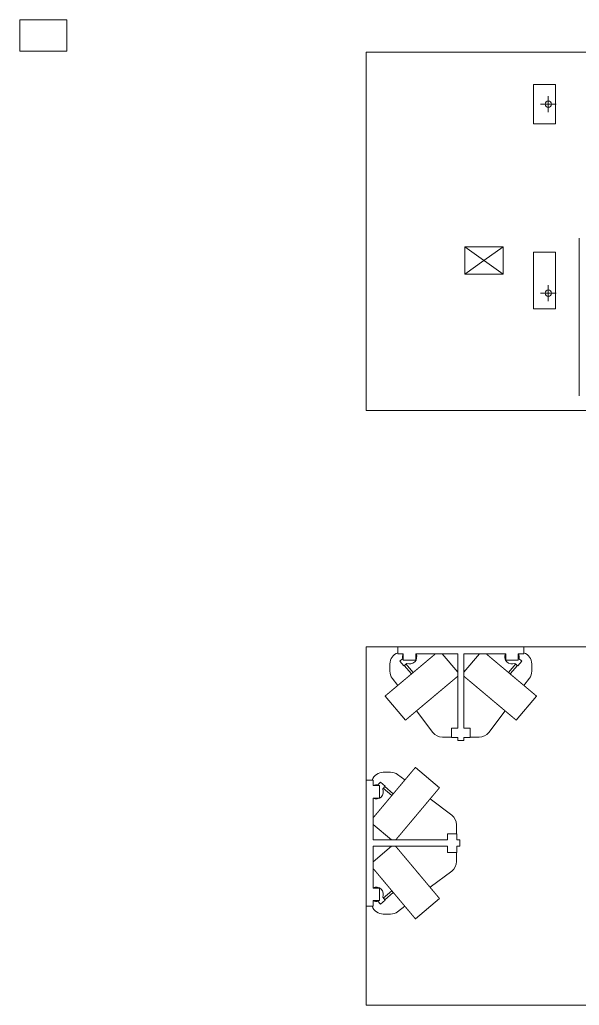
# Model space of a CAD drawing. Header units: millimetres. Extents: x 3056 to 110866, y 16649 to 58349.
# Drawn here: x 74756 to 78308, y 31395 to 37649 of the extents above; entities that cross this region are included whole.
import ezdxf

# ---------------------------------------------------------------- set-up
doc = ezdxf.new("R2010")
doc.units = ezdxf.units.MM
doc.layers.add('1', color=7, linetype='Continuous', true_color=0xffffff)

msp = doc.modelspace()

# ---------------------------------------------------------------- linework, layer by layer
at = {"layer": '1', "color": 9, "linetype": 'Continuous', "lineweight": 13}
for p, q in [((74756.5, 37649.3), (74756.5, 37449.3)), ((75056.5, 37649.3), (74756.5, 37649.3)), ((75056.5, 37449.3), (75056.5, 37649.3)), ((74756.5, 37449.3), (75056.5, 37449.3))]:
    msp.add_line(p, q, dxfattribs=at)
at = {"layer": '1', "color": 80, "linetype": 'Continuous', "lineweight": 13}
for p, q in [((76956.5, 35169.3), (76956.5, 37443.3)), ((76956.5, 35169.3), (76956.5, 37443.3)), ((76956.5, 37443.3), (82583.5, 37443.3)), ((76956.5, 37443.3), (82583.5, 37443.3)), ((78157, 37238.3), (78017, 37238.3)), ((78017, 37238.3), (78017, 36988.3)), ((78157, 36988.3), (78157, 37238.3)), ((78111.5, 37063.3), (78111.5, 37163.3)), ((78161.5, 37113.3), (78061.5, 37113.3)), ((78017, 36988.3), (78157, 36988.3)), ((77581.5, 36208.3), (77825.5, 36034.3)), ((77581.5, 36208.3), (77825.5, 36208.3)), ((77581.5, 36034.3), (77581.5, 36208.3)), ((77825.5, 36208.3), (77703.5, 36121.3)), ((77825.5, 36208.3), (77825.5, 36034.3)), ((78017, 36174.3), (78017, 35814.3)), ((78157, 36174.3), (78017, 36174.3)), ((78157, 35814.3), (78157, 36174.3)), ((77581.5, 36034.3), (77703.5, 36121.3)), ((77825.5, 36034.3), (77581.5, 36034.3)), ((78111.5, 35864.3), (78111.5, 35964.3)), ((78161.5, 35914.3), (78061.5, 35914.3)), ((78017, 35814.3), (78157, 35814.3)), ((82583.5, 35169.3), (76956.5, 35169.3)), ((82583.5, 35169.3), (76956.5, 35169.3)), ((76956.5, 31395.3), (76956.5, 33669.3)), ((76956.5, 31395.3), (76956.5, 33669.3)), ((76956.5, 33669.3), (82583.5, 33669.3)), ((76956.5, 33669.3), (82583.5, 33669.3)), ((77156.5, 33669.3), (77156.5, 33626.3)), ((77956.5, 33669.3), (77956.5, 33626.3)), ((77156.5, 33626.3), (77191.5, 33626.3)), ((77187.6, 33595.1), (77168.9, 33579.4)), ((77191.5, 33626.3), (77191.5, 33586.3)), ((77271.5, 33586.3), (77191.5, 33586.3)), ((77271.5, 33626.3), (77536.5, 33626.3)), ((77271.5, 33626.3), (77271.5, 33586.3)), ((77536.5, 33509.2), (77438.2, 33626.3)), ((77536.5, 33626.3), (77536.5, 33154.3)), ((77576.5, 33626.3), (77576.5, 33154.3)), ((77674.7, 33626.3), (77576.5, 33509.2)), ((77576.5, 33626.3), (77841.5, 33626.3)), ((77841.5, 33626.3), (77841.5, 33586.3)), ((77921.5, 33586.3), (77841.5, 33586.3)), ((77921.5, 33626.3), (77921.5, 33586.3)), ((77921.5, 33626.3), (77956.5, 33626.3)), ((77925.3, 33595.1), (77944.1, 33579.4)), ((77106.5, 33515.3), (77106.5, 33561.3)), ((77194.1, 33549.3), (77168.9, 33579.4)), ((77212.9, 33565), (77194.1, 33549.3)), ((77197.6, 33552.2), (77243.2, 33497.8)), ((77253.9, 33506.8), (77208.3, 33561.2)), ((77904.7, 33561.2), (77859, 33506.8)), ((77869.7, 33497.8), (77915.4, 33552.2)), ((77900.1, 33565), (77918.8, 33549.3)), ((77918.8, 33549.3), (77944.1, 33579.4)), ((78006.5, 33561.3), (78006.5, 33515.3)), ((77121.5, 33470.3), (77155.8, 33424.5)), ((77957.1, 33424.5), (77991.5, 33470.3)), ((77076.2, 33357.7), (77204.8, 33204.5)), ((77908.2, 33204.5), (78036.7, 33357.7)), ((77276, 33264.2), (77379.5, 33126.3)), ((77733.5, 33126.3), (77836.9, 33264.2)), ((77496.5, 33154.3), (77496.5, 33094.3)), ((77536.5, 33154.3), (77496.5, 33154.3)), ((77576.5, 33154.3), (77616.5, 33154.3)), ((77616.5, 33154.3), (77616.5, 33094.3)), ((77496.5, 33096.3), (77439.5, 33096.3)), ((77536.5, 33094.3), (77496.5, 33094.3)), ((77536.5, 33094.3), (77536.5, 33076.3)), ((77576.5, 33094.3), (77616.5, 33094.3)), ((77576.5, 33094.3), (77576.5, 33076.3)), ((77576.7, 33091.6), (77576.5, 33091.6)), ((77576.7, 33091.6), (77576.7, 33094.3)), ((77673.5, 33096.3), (77616.5, 33096.3)), ((77576.5, 33076.3), (77536.5, 33076.3)), ((77421.3, 32776), (77268.1, 32904.6)), ((77064.5, 32874.3), (77110.5, 32874.3)), ((77201.3, 32824.9), (77155.5, 32859.3)), ((76956.5, 32824.3), (76999.5, 32824.3)), ((76999.5, 32789.3), (76999.5, 32824.3)), ((76999.5, 32789.3), (77039.5, 32789.3)), ((77030.6, 32793.2), (77046.4, 32811.9)), ((77039.5, 32789.3), (77039.5, 32709.3)), ((77076.5, 32786.7), (77046.4, 32811.9)), ((77060.7, 32767.9), (77076.5, 32786.7)), ((77064.6, 32772.5), (77119, 32726.8)), ((77128, 32737.6), (77073.6, 32783.2)), ((76999.5, 32709.3), (77039.5, 32709.3)), ((76999.5, 32444.3), (76999.5, 32709.3)), ((77499.5, 32601.3), (77361.5, 32704.8)), ((76999.5, 32542.5), (77116.5, 32444.3)), ((77529.5, 32541.3), (77529.5, 32484.3)), ((77471.5, 32484.3), (77531.5, 32484.3)), ((77471.5, 32444.3), (77471.5, 32484.3)), ((77531.5, 32444.3), (77531.5, 32484.3)), ((76999.5, 32444.3), (77471.5, 32444.3)), ((76999.5, 32139.3), (76999.5, 32404.3)), ((77116.5, 32404.3), (76999.5, 32306.1)), ((76999.5, 32404.3), (77471.5, 32404.3)), ((77471.5, 32404.3), (77471.5, 32364.3)), ((77534.1, 32444.6), (77531.5, 32444.5)), ((77531.5, 32444.3), (77549.5, 32444.3)), ((77531.5, 32404.3), (77549.5, 32404.3)), ((77531.5, 32404.3), (77531.5, 32364.3)), ((77534.1, 32444.6), (77534.1, 32444.3)), ((77549.5, 32444.3), (77549.5, 32404.3)), ((77471.5, 32364.3), (77531.5, 32364.3)), ((77529.5, 32364.3), (77529.5, 32307.3)), ((77361.5, 32143.8), (77499.5, 32247.3)), ((76999.5, 32139.3), (77039.5, 32139.3)), ((77039.5, 32139.3), (77039.5, 32059.3)), ((77119, 32121.8), (77064.6, 32076.1)), ((77073.6, 32065.4), (77128, 32111)), ((76956.5, 32024.3), (76999.5, 32024.3)), ((76999.5, 32059.3), (77039.5, 32059.3)), ((76999.5, 32024.3), (76999.5, 32059.3)), ((77030.6, 32055.4), (77046.4, 32036.7)), ((77076.5, 32061.9), (77046.4, 32036.7)), ((77060.7, 32080.7), (77076.5, 32061.9)), ((77155.5, 31989.3), (77201.3, 32023.7)), ((77268.1, 31944), (77421.3, 32072.6)), ((77110.5, 31974.3), (77064.5, 31974.3)), ((82583.5, 31395.3), (76956.5, 31395.3)), ((82583.5, 31395.3), (76956.5, 31395.3))]:
    msp.add_line(p, q, dxfattribs=at)
for centre in [(78111.5, 37113.3), (78111.5, 35914.3)]:
    msp.add_circle(centre, 20, dxfattribs=at)
for centre, radius, start, end in [((77181.5, 33561.3), 75, 109.47234, 180), ((77231.5, 33606.3), 45.2, 153.76834, 194.26216), ((77231.5, 33606.3), 45.2, 245.73784, 26.2321), ((77881.5, 33606.3), 45.2, 153.7679, 294.26216), ((77881.5, 33606.3), 45.2, 345.73784, 26.23166), ((77931.5, 33561.3), 75, 0, 70.52766), ((77181.5, 33515.3), 75, 180, 216.8699), ((77931.5, 33515.3), 75, 323.1301, 0), ((77439.5, 33171.3), 75, 216.8699, 270), ((77673.5, 33171.3), 75, 270, 323.1301), ((77064.5, 32799.3), 75, 90, 160.52766), ((77110.5, 32799.3), 75, 53.1301, 90), ((77019.5, 32749.3), 45.2, 75.73784, 116.23166), ((77019.5, 32749.3), 45.2, 243.7679, 24.26216), ((77454.5, 32541.3), 75, 0, 53.1301), ((77454.5, 32307.3), 75, 306.8699, 360), ((77019.5, 32099.3), 45.2, 335.73784, 116.2321), ((77064.5, 32049.3), 75, 199.47234, 270), ((77019.5, 32099.3), 45.2, 243.76834, 284.26216), ((77110.5, 32049.3), 75, 270, 306.8699)]:
    msp.add_arc(centre, radius, start, end, dxfattribs=at)
for points, knots in [([(78308.5, 36262.6), (78308.5, 36262.5), (78308.5, 36262.2), (78308.5, 36261.7), (78308.5, 36261), (78308.5, 36260), (78308.5, 36258.9), (78308.5, 36258.2), (78308.5, 36256.8), (78308.5, 36255.1), (78308.5, 36253.3), (78308.5, 36251.2), (78308.5, 36248.9), (78308.5, 36246.5), (78308.5, 36243.8), (78308.5, 36240.9), (78308.5, 36237.8), (78308.5, 36234.6), (78308.5, 36231.1), (78308.5, 36227.4), (78308.5, 36223.6), (78308.5, 36219.5), (78308.5, 36215.3), (78308.5, 36210.9), (78308.5, 36206.3), (78308.5, 36201.5), (78308.5, 36196.5), (78308.5, 36191.3), (78308.5, 36186), (78308.5, 36180.5), (78308.5, 36174.8), (78308.5, 36168.9), (78308.5, 36162.9), (78308.5, 36156.7), (78308.5, 36150.3), (78308.5, 36143.8), (78308.5, 36137.1), (78308.5, 36130.3), (78308.5, 36123.3), (78308.5, 36116.2), (78308.5, 36108.9), (78308.5, 36101.5), (78308.5, 36093.9), (78308.5, 36086.2), (78308.5, 36078.3), (78308.5, 36070.4), (78308.5, 36062.3), (78308.5, 36054), (78308.5, 36045.7), (78308.5, 36037.2), (78308.5, 36028.6), (78308.5, 36020), (78308.5, 36011.2), (78308.5, 36002.3), (78308.5, 35993.3), (78308.5, 35984.2), (78308.5, 35975), (78308.5, 35965.7), (78308.5, 35956.3), (78308.5, 35946.9), (78308.5, 35937.4), (78308.5, 35932.6), (78308.5, 35923), (78308.5, 35913.3), (78308.5, 35903.5), (78308.5, 35898.6), (78308.5, 35888.8), (78308.5, 35878.9), (78308.5, 35868.9), (78308.5, 35858.9), (78308.5, 35848.9), (78308.5, 35838.8), (78308.5, 35828.8), (78308.5, 35818.6), (78308.5, 35808.5), (78308.5, 35798.3), (78308.5, 35788.1), (78308.5, 35777.9), (78308.5, 35767.7), (78308.5, 35762.6)], [0, 0, 0.000212, 0.000836, 0.001873, 0.003328, 0.005202, 0.007482, 0.008832, 0.011737, 0.015049, 0.018775, 0.022908, 0.027448, 0.03239, 0.037735, 0.043481, 0.04963, 0.056171, 0.063103, 0.070427, 0.078136, 0.086227, 0.094705, 0.103552, 0.112776, 0.122369, 0.132328, 0.142647, 0.15332, 0.164348, 0.175725, 0.187446, 0.1995, 0.211894, 0.224609, 0.237653, 0.251009, 0.264678, 0.278658, 0.29293, 0.307503, 0.322362, 0.337501, 0.352916, 0.3686, 0.384549, 0.400752, 0.41721, 0.433905, 0.450838, 0.467999, 0.485377, 0.502977, 0.520778, 0.53878, 0.556973, 0.57535, 0.593908, 0.61263, 0.631516, 0.650555, 0.660112, 0.679368, 0.698752, 0.718267, 0.728083, 0.747768, 0.767559, 0.787445, 0.807421, 0.827476, 0.847606, 0.867793, 0.888039, 0.908333, 0.928663, 0.949026, 0.969409, 0.989803, 1, 1]), ([(78308.5, 35762.6), (78308.5, 35752.4), (78308.5, 35742.3), (78308.5, 35732.1), (78308.5, 35721.9), (78308.5, 35711.7), (78308.5, 35701.6), (78308.5, 35691.5), (78308.5, 35681.4), (78308.5, 35671.4), (78308.5, 35661.4), (78308.5, 35651.4), (78308.5, 35641.5), (78308.5, 35631.6), (78308.5, 35621.8), (78308.5, 35612), (78308.5, 35607.2), (78308.5, 35597.5), (78308.5, 35587.9), (78308.5, 35578.4), (78308.5, 35569), (78308.5, 35559.6), (78308.5, 35550.3), (78308.5, 35541.1), (78308.5, 35532), (78308.5, 35523), (78308.5, 35514.1), (78308.5, 35505.3), (78308.5, 35496.6), (78308.5, 35488.1), (78308.5, 35479.6), (78308.5, 35471.3), (78308.5, 35467.1), (78308.5, 35458.9), (78308.5, 35450.9), (78308.5, 35443), (78308.5, 35435.2), (78308.5, 35427.6), (78308.5, 35420.1), (78308.5, 35412.7), (78308.5, 35405.5), (78308.5, 35402), (78308.5, 35395), (78308.5, 35388.2), (78308.5, 35381.5), (78308.5, 35375), (78308.5, 35371.7), (78308.5, 35365.5), (78308.5, 35359.3), (78308.5, 35353.4), (78308.5, 35347.6), (78308.5, 35342), (78308.5, 35336.6), (78308.5, 35331.3), (78308.5, 35326.3), (78308.5, 35323.8), (78308.5, 35319), (78308.5, 35314.4), (78308.5, 35310), (78308.5, 35305.8), (78308.5, 35301.7), (78308.5, 35297.9), (78308.5, 35294.2), (78308.5, 35290.7), (78308.5, 35287.5), (78308.5, 35284.4), (78308.5, 35281.5), (78308.5, 35278.8), (78308.5, 35276.4), (78308.5, 35274.1), (78308.5, 35272), (78308.5, 35270.2), (78308.5, 35268.5), (78308.5, 35267.1), (78308.5, 35265.8), (78308.5, 35264.8), (78308.5, 35263.9), (78308.5, 35263.3), (78308.5, 35262.9), (78308.5, 35262.7), (78308.5, 35262.6)], [0, 0, 0.020399, 0.040788, 0.061161, 0.081508, 0.101822, 0.122095, 0.142314, 0.162476, 0.182568, 0.202587, 0.22252, 0.242364, 0.262102, 0.281734, 0.301245, 0.310939, 0.330264, 0.349446, 0.368486, 0.387372, 0.406094, 0.424652, 0.44303, 0.461223, 0.479225, 0.497026, 0.514621, 0.532004, 0.549165, 0.566098, 0.582794, 0.59108, 0.60741, 0.623492, 0.639309, 0.654861, 0.670143, 0.68514, 0.699856, 0.714281, 0.721346, 0.735321, 0.748995, 0.762351, 0.775395, 0.781835, 0.794387, 0.80661, 0.818501, 0.830052, 0.841255, 0.852108, 0.862607, 0.872746, 0.877635, 0.887229, 0.896452, 0.9053, 0.913777, 0.921868, 0.929578, 0.936902, 0.943834, 0.950375, 0.956524, 0.96227, 0.967615, 0.972557, 0.977098, 0.98123, 0.984956, 0.988268, 0.991173, 0.993661, 0.99574, 0.997402, 0.998651, 0.999481, 0.999899, 1, 1]), ([(77396.3, 33626.3), (77393.6, 33624), (77390.7, 33621.6), (77389.2, 33620.3), (77387.7, 33619), (77384.5, 33616.4), (77381.3, 33613.7), (77377.9, 33610.8), (77376.1, 33609.3), (77374.4, 33607.9), (77370.8, 33604.8), (77368.9, 33603.3), (77367, 33601.7), (77365.1, 33600.1), (77363.2, 33598.5), (77359.2, 33595.2), (77355.2, 33591.8), (77353.1, 33590), (77351.1, 33588.3), (77346.8, 33584.8), (77342.5, 33581.1), (77338.1, 33577.4), (77335.8, 33575.5), (77333.6, 33573.6), (77329, 33569.8), (77326.7, 33567.9), (77322, 33563.9), (77319.7, 33562), (77314.9, 33557.9), (77312.5, 33555.9), (77310, 33553.9), (77307.6, 33551.8), (77302.7, 33547.7), (77300.2, 33545.6), (77295.2, 33541.4), (77292.7, 33539.3), (77290.1, 33537.2), (77287.6, 33535.1), (77282.5, 33530.8), (77277.4, 33526.5), (77272.2, 33522.2), (77269.7, 33520), (77267.1, 33517.8), (77264.5, 33515.7), (77259.3, 33511.3), (77256.7, 33509.1), (77254.1, 33506.9), (77251.5, 33504.7), (77248.9, 33502.6), (77246.3, 33500.4), (77243.7, 33498.2), (77241.1, 33496), (77238.4, 33493.8), (77233.2, 33489.5), (77230.7, 33487.3), (77228.1, 33485.1), (77222.9, 33480.8), (77217.8, 33476.5), (77212.6, 33472.2), (77210.1, 33470), (77207.6, 33467.9), (77202.5, 33463.7), (77200, 33461.6), (77197.5, 33459.5), (77195, 33457.4), (77192.6, 33455.3), (77190.1, 33453.3), (77187.7, 33451.2), (77182.8, 33447.1), (77178, 33443.1), (77175.7, 33441.1), (77171, 33437.2), (77168.7, 33435.2), (77166.4, 33433.3), (77164.1, 33431.4), (77161.8, 33429.5), (77159.6, 33427.6), (77155.1, 33423.9), (77153, 33422.1), (77150.8, 33420.3), (77148.7, 33418.5), (77146.6, 33416.7), (77144.5, 33415), (77140.4, 33411.5), (77136.4, 33408.2), (77132.5, 33404.9), (77130.5, 33403.3), (77128.7, 33401.7), (77125, 33398.6), (77123.2, 33397.1), (77119.6, 33394.1), (77117.9, 33392.7), (77116.2, 33391.3), (77113, 33388.5), (77109.8, 33385.9), (77108.3, 33384.6), (77105.3, 33382.1), (77103.9, 33380.9), (77102.5, 33379.7), (77101.1, 33378.6), (77099.8, 33377.5), (77097.2, 33375.3), (77096, 33374.3), (77094.8, 33373.3), (77093.6, 33372.3), (77092.5, 33371.4), (77091.4, 33370.4), (77090.4, 33369.6), (77089.4, 33368.7), (77087.4, 33367.1), (77086.5, 33366.4), (77085.7, 33365.6), (77084.8, 33364.9), (77083.3, 33363.6), (77082.6, 33363), (77081.9, 33362.4), (77081.2, 33361.9), (77080.6, 33361.4), (77079.5, 33360.5), (77079, 33360.1), (77078.6, 33359.7), (77078.2, 33359.3), (77077.8, 33359), (77077.5, 33358.7), (77077.2, 33358.5), (77076.9, 33358.3), (77076.7, 33358.1), (77076.5, 33357.9), (77076.4, 33357.8), (77076.3, 33357.7), (77076.2, 33357.7), (77076.2, 33357.7)], [0, 0, 0.008593, 0.017604, 0.022314, 0.027014, 0.036829, 0.047027, 0.057606, 0.063079, 0.068549, 0.079856, 0.08569, 0.091514, 0.097513, 0.103509, 0.115827, 0.128469, 0.134936, 0.141412, 0.154642, 0.168161, 0.181949, 0.188969, 0.195984, 0.210266, 0.217524, 0.232148, 0.239509, 0.254448, 0.262007, 0.269571, 0.277215, 0.292599, 0.300324, 0.315927, 0.323796, 0.331675, 0.339598, 0.355512, 0.371515, 0.387614, 0.395671, 0.403765, 0.411864, 0.428097, 0.436231, 0.444361, 0.452499, 0.460633, 0.468777, 0.476916, 0.48505, 0.49318, 0.509426, 0.517515, 0.525614, 0.541748, 0.55781, 0.573782, 0.581718, 0.589664, 0.605416, 0.613222, 0.621038, 0.628777, 0.636511, 0.644169, 0.651832, 0.666977, 0.681924, 0.689308, 0.703954, 0.711216, 0.718371, 0.72553, 0.732568, 0.739597, 0.753412, 0.760189, 0.766957, 0.773595, 0.780228, 0.786722, 0.799549, 0.812065, 0.824262, 0.830275, 0.836117, 0.84764, 0.853321, 0.864304, 0.869621, 0.874928, 0.885175, 0.895026, 0.899758, 0.909016, 0.913542, 0.91786, 0.922184, 0.926291, 0.934301, 0.938192, 0.941873, 0.945549, 0.949005, 0.952456, 0.955697, 0.958923, 0.964937, 0.967714, 0.970487, 0.973021, 0.97788, 0.98018, 0.982257, 0.984324, 0.986148, 0.989569, 0.991165, 0.992508, 0.993861, 0.994957, 0.996063, 0.996926, 0.997784, 0.998405, 0.99902, 0.999384, 0.999752, 0.999879, 1, 1]), ([(78036.7, 33357.7), (78036.7, 33357.7), (78036.7, 33357.7), (78036.5, 33357.8), (78036.4, 33357.9), (78036.2, 33358.1), (78035.8, 33358.5), (78035.5, 33358.7), (78034.8, 33359.3), (78034.3, 33359.7), (78033.9, 33360.1), (78032.9, 33360.9), (78031.7, 33361.9), (78030.4, 33363), (78029.7, 33363.6), (78028.9, 33364.2), (78027.3, 33365.6), (78026.4, 33366.4), (78025.5, 33367.1), (78024.6, 33367.9), (78022.6, 33369.6), (78021.5, 33370.4), (78020.4, 33371.4), (78018.1, 33373.3), (78015.7, 33375.3), (78014.5, 33376.4), (78013.1, 33377.5), (78010.4, 33379.7), (78007.6, 33382.1), (78004.6, 33384.6), (78003.1, 33385.9), (78000, 33388.5), (77996.7, 33391.3), (77993.3, 33394.1), (77991.5, 33395.6), (77988, 33398.6), (77986.1, 33400.1), (77984.3, 33401.7), (77980.5, 33404.9), (77976.6, 33408.2), (77972.6, 33411.5), (77970.5, 33413.2), (77968.5, 33415), (77966.4, 33416.7), (77964.3, 33418.5), (77962.1, 33420.3), (77957.8, 33423.9), (77953.4, 33427.6), (77951.1, 33429.5), (77948.9, 33431.4), (77946.6, 33433.3), (77944.3, 33435.2), (77939.6, 33439.2), (77934.9, 33443.1), (77932.5, 33445.1), (77930.1, 33447.1), (77925.3, 33451.2), (77922.8, 33453.3), (77917.9, 33457.4), (77915.4, 33459.5), (77912.9, 33461.6), (77910.4, 33463.7), (77905.4, 33467.9), (77900.3, 33472.2), (77897.7, 33474.3), (77895.2, 33476.5), (77892.6, 33478.6), (77890, 33480.8), (77884.9, 33485.1), (77879.7, 33489.5), (77877.1, 33491.6), (77871.9, 33496), (77869.3, 33498.2), (77864.1, 33502.6), (77861.5, 33504.7), (77858.9, 33506.9), (77856.3, 33509.1), (77853.7, 33511.3), (77848.5, 33515.7), (77843.3, 33520), (77838.1, 33524.3), (77835.5, 33526.5), (77830.4, 33530.8), (77827.9, 33532.9), (77825.3, 33535.1), (77822.8, 33537.2), (77817.8, 33541.4), (77812.8, 33545.6), (77807.8, 33549.8), (77805.4, 33551.8), (77800.5, 33555.9), (77795.7, 33559.9), (77793.3, 33562), (77790.9, 33563.9), (77788.6, 33565.9), (77786.3, 33567.9), (77783.9, 33569.8), (77779.4, 33573.6), (77777.1, 33575.5), (77774.9, 33577.4), (77770.4, 33581.1), (77768.3, 33582.9), (77764, 33586.5), (77759.8, 33590), (77755.7, 33593.5), (77753.7, 33595.2), (77751.7, 33596.8), (77749.8, 33598.5), (77747.8, 33600.1), (77745.9, 33601.7), (77742.2, 33604.8), (77738.6, 33607.9), (77736.8, 33609.3), (77735.1, 33610.8), (77731.7, 33613.7), (77730, 33615), (77728.4, 33616.4), (77726.8, 33617.7), (77725.3, 33619), (77722.3, 33621.6), (77720.8, 33622.8), (77718, 33625.1), (77716.6, 33626.3)], [0, 0, 0.000131, 0.000247, 0.000625, 0.000989, 0.001604, 0.003074, 0.003937, 0.006148, 0.007501, 0.008844, 0.012017, 0.015685, 0.019819, 0.02213, 0.024434, 0.029522, 0.032295, 0.035073, 0.03807, 0.044313, 0.047543, 0.050995, 0.058136, 0.065709, 0.069605, 0.073708, 0.082139, 0.090993, 0.100251, 0.104983, 0.114834, 0.125081, 0.135696, 0.141197, 0.15236, 0.158041, 0.163883, 0.175747, 0.187945, 0.200461, 0.206797, 0.213287, 0.219781, 0.226414, 0.233043, 0.246597, 0.260412, 0.267441, 0.274479, 0.281628, 0.288783, 0.303327, 0.318076, 0.325559, 0.333033, 0.348178, 0.355831, 0.371233, 0.378971, 0.386787, 0.394593, 0.410345, 0.426218, 0.434204, 0.442199, 0.450221, 0.458252, 0.474386, 0.490583, 0.498703, 0.51495, 0.523084, 0.539366, 0.54751, 0.555649, 0.563779, 0.571913, 0.588146, 0.604329, 0.620463, 0.628494, 0.644497, 0.652479, 0.660402, 0.668334, 0.684072, 0.699676, 0.715145, 0.722785, 0.737993, 0.753031, 0.760491, 0.767861, 0.775222, 0.782476, 0.789734, 0.804016, 0.81104, 0.818061, 0.831849, 0.838598, 0.851982, 0.865064, 0.877855, 0.884173, 0.890335, 0.896501, 0.902496, 0.908486, 0.920154, 0.931461, 0.93693, 0.942404, 0.952983, 0.958079, 0.96318, 0.968088, 0.972986, 0.982406, 0.986904, 0.995713, 1, 1]), ([(77536.5, 33482.8), (77535.4, 33481.9), (77534.4, 33481.1), (77532.2, 33479.2), (77531, 33478.2), (77529.9, 33477.3), (77528.6, 33476.2), (77526.1, 33474.1), (77524.8, 33473), (77522, 33470.7), (77519.1, 33468.2), (77517.6, 33467), (77514.5, 33464.4), (77511.3, 33461.7), (77508, 33458.9), (77506.3, 33457.5), (77504.5, 33456), (77502.8, 33454.5), (77501, 33453), (77499.2, 33451.5), (77495.4, 33448.4), (77493.5, 33446.8), (77489.6, 33443.5), (77487.6, 33441.8), (77485.6, 33440.1), (77483.6, 33438.4), (77481.5, 33436.7), (77477.3, 33433.2), (77475.2, 33431.4), (77470.9, 33427.8), (77466.5, 33424.1), (77464.2, 33422.2), (77462, 33420.3), (77459.7, 33418.4), (77455.1, 33414.5), (77452.8, 33412.6), (77448, 33408.6), (77445.7, 33406.6), (77443.3, 33404.6), (77440.8, 33402.6), (77436, 33398.5), (77433.5, 33396.4), (77428.6, 33392.3), (77423.6, 33388.1), (77418.5, 33383.9), (77413.5, 33379.6), (77408.4, 33375.3), (77405.8, 33373.2), (77400.6, 33368.8), (77398.1, 33366.7), (77395.5, 33364.5), (77392.9, 33362.3), (77390.3, 33360.1), (77385.1, 33355.8), (77382.5, 33353.6), (77379.9, 33351.4), (77377.3, 33349.2), (77372.1, 33344.9), (77369.5, 33342.7), (77364.3, 33338.3), (77359.1, 33334), (77353.9, 33329.6), (77351.3, 33327.5), (77348.8, 33325.3), (77346.2, 33323.1), (77341.1, 33318.9), (77338.5, 33316.7), (77336, 33314.6), (77333.5, 33312.5), (77331, 33310.4), (77328.5, 33308.3), (77326, 33306.2), (77323.5, 33304.1), (77321, 33302), (77318.6, 33300), (77316.1, 33297.9), (77311.3, 33293.8), (77308.9, 33291.8), (77306.5, 33289.8), (77301.8, 33285.9), (77297.1, 33282), (77294.8, 33280), (77292.5, 33278.1), (77290.3, 33276.2), (77288, 33274.3), (77285.8, 33272.5), (77283.6, 33270.6), (77281.5, 33268.8), (77279.3, 33267), (77275, 33263.4), (77270.9, 33260), (77266.8, 33256.6), (77264.9, 33254.9), (77261, 33251.6), (77259, 33250), (77257.2, 33248.4), (77255.3, 33246.9), (77253.5, 33245.4), (77249.9, 33242.4), (77248.2, 33240.9), (77244.8, 33238), (77243.1, 33236.7), (77241.5, 33235.3), (77239.9, 33234), (77238.3, 33232.6), (77235.3, 33230.1), (77233.9, 33228.9), (77232.4, 33227.7), (77229.6, 33225.4), (77228.3, 33224.2), (77225.8, 33222.1), (77224.5, 33221.1), (77222.2, 33219.1), (77221.1, 33218.2), (77220, 33217.2), (77218.9, 33216.4), (77217.9, 33215.5), (77216.9, 33214.7), (77216, 33213.9), (77215.1, 33213.1), (77214.2, 33212.4), (77213.4, 33211.7), (77212.6, 33211), (77211.8, 33210.4), (77211.1, 33209.8), (77210.4, 33209.2), (77209.8, 33208.7), (77208.6, 33207.7), (77207.6, 33206.8), (77207.2, 33206.5), (77206.7, 33206.1), (77206.4, 33205.8), (77206, 33205.5), (77205.5, 33205.1), (77205.3, 33204.9), (77205.1, 33204.7), (77205, 33204.6), (77204.8, 33204.5), (77204.8, 33204.5), (77204.8, 33204.5)], [0, 0, 0.0031, 0.006206, 0.012842, 0.016382, 0.019912, 0.023659, 0.031349, 0.035301, 0.043601, 0.052311, 0.05686, 0.066146, 0.075813, 0.085845, 0.090964, 0.096246, 0.101538, 0.106998, 0.112454, 0.123714, 0.129508, 0.141249, 0.147195, 0.153293, 0.1594, 0.165641, 0.178279, 0.184672, 0.197719, 0.211025, 0.217795, 0.22457, 0.231466, 0.245358, 0.252362, 0.266575, 0.273784, 0.280983, 0.288287, 0.302964, 0.310337, 0.325253, 0.340311, 0.3555, 0.370797, 0.386204, 0.393945, 0.409468, 0.417249, 0.425051, 0.432858, 0.440687, 0.456366, 0.464203, 0.472062, 0.479912, 0.495613, 0.503459, 0.519129, 0.534777, 0.550365, 0.558146, 0.565888, 0.573638, 0.589044, 0.59669, 0.604346, 0.611944, 0.619538, 0.627077, 0.63461, 0.642075, 0.64953, 0.656916, 0.664298, 0.678901, 0.68611, 0.693322, 0.707548, 0.721571, 0.728476, 0.735371, 0.74215, 0.748933, 0.755596, 0.762253, 0.76879, 0.775317, 0.788111, 0.80062, 0.812842, 0.818805, 0.830563, 0.836367, 0.842001, 0.847644, 0.853104, 0.863873, 0.869182, 0.879413, 0.884353, 0.889289, 0.894042, 0.898792, 0.907917, 0.912276, 0.916644, 0.924971, 0.92894, 0.936651, 0.940411, 0.947498, 0.950833, 0.954164, 0.957278, 0.960401, 0.963294, 0.966192, 0.968872, 0.971539, 0.973994, 0.97644, 0.978669, 0.98089, 0.982885, 0.984876, 0.988415, 0.991477, 0.992774, 0.994075, 0.995137, 0.996204, 0.997861, 0.998451, 0.999045, 0.999406, 0.999761, 0.999883, 1, 1]), ([(77908.2, 33204.5), (77908.1, 33204.5), (77908.1, 33204.5), (77908, 33204.6), (77907.9, 33204.7), (77907.7, 33204.9), (77907.5, 33205.1), (77907.2, 33205.3), (77906.6, 33205.8), (77906.2, 33206.1), (77905.8, 33206.5), (77905.4, 33206.8), (77904.3, 33207.7), (77903.7, 33208.2), (77903.2, 33208.7), (77902.5, 33209.2), (77901.8, 33209.8), (77901.1, 33210.4), (77900.4, 33211), (77899.6, 33211.7), (77898.7, 33212.4), (77897.9, 33213.1), (77896, 33214.7), (77895, 33215.5), (77894, 33216.4), (77893, 33217.2), (77890.8, 33219.1), (77889.6, 33220.1), (77887.2, 33222.1), (77885.9, 33223.1), (77883.3, 33225.4), (77881.9, 33226.5), (77879.1, 33228.9), (77877.6, 33230.1), (77874.6, 33232.6), (77873, 33234), (77869.8, 33236.7), (77866.5, 33239.5), (77864.8, 33240.9), (77863, 33242.4), (77859.5, 33245.4), (77855.8, 33248.4), (77853.9, 33250), (77852, 33251.6), (77850.1, 33253.2), (77848.1, 33254.9), (77846.1, 33256.6), (77842, 33260), (77840, 33261.7), (77837.9, 33263.4), (77833.7, 33267), (77829.3, 33270.6), (77824.9, 33274.3), (77820.4, 33278.1), (77818.1, 33280), (77813.5, 33283.9), (77811.2, 33285.9), (77806.5, 33289.8), (77804.1, 33291.8), (77799.2, 33295.9), (77794.4, 33300), (77791.9, 33302), (77787, 33306.2), (77784.5, 33308.3), (77782, 33310.4), (77779.5, 33312.5), (77774.4, 33316.7), (77771.9, 33318.9), (77766.8, 33323.1), (77764.2, 33325.3), (77759, 33329.6), (77756.5, 33331.8), (77753.9, 33334), (77751.3, 33336.1), (77748.7, 33338.3), (77746.1, 33340.5), (77743.5, 33342.7), (77740.9, 33344.9), (77735.7, 33349.2), (77730.5, 33353.6), (77725.3, 33358), (77722.7, 33360.1), (77717.5, 33364.5), (77714.9, 33366.7), (77712.3, 33368.8), (77709.7, 33371), (77707.1, 33373.2), (77704.6, 33375.3), (77702, 33377.5), (77699.5, 33379.6), (77696.9, 33381.7), (77694.4, 33383.9), (77689.4, 33388.1), (77684.4, 33392.3), (77681.9, 33394.3), (77679.4, 33396.4), (77677, 33398.5), (77672.1, 33402.6), (77669.7, 33404.6), (77667.3, 33406.6), (77664.9, 33408.6), (77662.5, 33410.6), (77657.9, 33414.5), (77653.3, 33418.4), (77648.7, 33422.2), (77646.5, 33424.1), (77642.1, 33427.8), (77637.7, 33431.4), (77635.6, 33433.2), (77633.5, 33435), (77629.4, 33438.4), (77627.3, 33440.1), (77625.3, 33441.8), (77623.3, 33443.5), (77619.4, 33446.8), (77617.5, 33448.4), (77613.8, 33451.5), (77612, 33453), (77610.2, 33454.5), (77608.4, 33456), (77605, 33458.9), (77603.3, 33460.3), (77600, 33463.1), (77598.4, 33464.4), (77596.8, 33465.7), (77595.3, 33467), (77592.4, 33469.5), (77590.9, 33470.7), (77589.6, 33471.8), (77588.2, 33473), (77586.9, 33474.1), (77585.6, 33475.2), (77584.3, 33476.2), (77583.1, 33477.3), (77581.9, 33478.2), (77580.7, 33479.2), (77578.5, 33481.1), (77577.5, 33481.9), (77576.5, 33482.8)], [0, 0, 0.000117, 0.000239, 0.000594, 0.000945, 0.001539, 0.002139, 0.002958, 0.004853, 0.005924, 0.007217, 0.008523, 0.011585, 0.013354, 0.015115, 0.017106, 0.019101, 0.021331, 0.023551, 0.026006, 0.028452, 0.031128, 0.036697, 0.039599, 0.042712, 0.045836, 0.052493, 0.056045, 0.06334, 0.067101, 0.07502, 0.079193, 0.087715, 0.092083, 0.101208, 0.105948, 0.115647, 0.1257, 0.130818, 0.136118, 0.146887, 0.157999, 0.163633, 0.169436, 0.175235, 0.181195, 0.187149, 0.199371, 0.205625, 0.211889, 0.224683, 0.237738, 0.251057, 0.264629, 0.271524, 0.285434, 0.292442, 0.306668, 0.313881, 0.328394, 0.343075, 0.350461, 0.36539, 0.372923, 0.380452, 0.388056, 0.4033, 0.410955, 0.426362, 0.434103, 0.449635, 0.457411, 0.465223, 0.473029, 0.480862, 0.488691, 0.496541, 0.504387, 0.520088, 0.535788, 0.55148, 0.559304, 0.574949, 0.582751, 0.590532, 0.598308, 0.606055, 0.613796, 0.621499, 0.629193, 0.636845, 0.64449, 0.659679, 0.674738, 0.682198, 0.689653, 0.697036, 0.711713, 0.719007, 0.726216, 0.733415, 0.740524, 0.754633, 0.768534, 0.782196, 0.788975, 0.802281, 0.815328, 0.821712, 0.828105, 0.8406, 0.846707, 0.852805, 0.858751, 0.870492, 0.876286, 0.887546, 0.893002, 0.898462, 0.903754, 0.914145, 0.919259, 0.929109, 0.933845, 0.938585, 0.94314, 0.952044, 0.956389, 0.960549, 0.964699, 0.968651, 0.972597, 0.976341, 0.980088, 0.983618, 0.987158, 0.993794, 0.99689, 1, 1]), ([(77268.1, 32904.6), (77268, 32904.5), (77267.9, 32904.4), (77267.8, 32904.2), (77267.7, 32904.1), (77267.5, 32903.9), (77267.3, 32903.6), (77267, 32903.3), (77266.7, 32902.9), (77266.4, 32902.6), (77266.1, 32902.2), (77265.7, 32901.7), (77265.3, 32901.2), (77264.9, 32900.7), (77264.4, 32900.1), (77263.9, 32899.5), (77263.3, 32898.9), (77262.8, 32898.2), (77261.5, 32896.7), (77260.8, 32895.9), (77259.4, 32894.2), (77258.7, 32893.3), (77257.9, 32892.4), (77257.1, 32891.4), (77256.2, 32890.4), (77254.4, 32888.2), (77253.5, 32887.1), (77252.5, 32886), (77250.4, 32883.5), (77249.4, 32882.3), (77248.3, 32881), (77247.2, 32879.7), (77244.9, 32876.9), (77242.4, 32874), (77241.2, 32872.5), (77238.6, 32869.4), (77237.2, 32867.8), (77234.5, 32864.5), (77233.1, 32862.8), (77230.2, 32859.4), (77228.7, 32857.6), (77225.6, 32854), (77224.1, 32852.1), (77220.9, 32848.3), (77219.3, 32846.4), (77217.6, 32844.4), (77215.9, 32842.4), (77212.5, 32838.4), (77210.8, 32836.3), (77209.1, 32834.2), (77207.3, 32832.1), (77205.5, 32830), (77201.9, 32825.6), (77200, 32823.4), (77198.1, 32821.2), (77194.4, 32816.7), (77192.4, 32814.4), (77188.6, 32809.8), (77184.6, 32805.1), (77182.7, 32802.7), (77178.6, 32798), (77174.6, 32793.1), (77170.5, 32788.2), (77168.4, 32785.7), (77166.3, 32783.2), (77164.2, 32780.7), (77162.1, 32778.2), (77157.9, 32773.2), (77153.6, 32768.1), (77151.5, 32765.6), (77149.3, 32763), (77147.2, 32760.4), (77142.8, 32755.3), (77138.5, 32750.1), (77136.3, 32747.5), (77132, 32742.3), (77127.6, 32737.1), (77123.2, 32731.9), (77121, 32729.3), (77116.7, 32724.1), (77114.5, 32721.5), (77110.1, 32716.3), (77107.9, 32713.7), (77103.6, 32708.5), (77101.4, 32705.9), (77099.3, 32703.4), (77097.1, 32700.8), (77092.8, 32695.7), (77090.7, 32693.2), (77088.6, 32690.6), (77086.5, 32688.1), (77084.3, 32685.6), (77080.1, 32680.6), (77078.1, 32678.1), (77073.9, 32673.2), (77071.9, 32670.7), (77067.8, 32665.9), (77063.8, 32661.1), (77059.9, 32656.4), (77057.9, 32654.1), (77054, 32649.5), (77052.1, 32647.2), (77050.2, 32644.9), (77048.4, 32642.7), (77044.6, 32638.3), (77041, 32634), (77037.5, 32629.7), (77035.7, 32627.6), (77032.3, 32623.5), (77030.6, 32621.5), (77028.9, 32619.6), (77025.7, 32615.7), (77024.1, 32613.7), (77022.5, 32611.9), (77020.9, 32610), (77017.9, 32606.4), (77016.4, 32604.6), (77013.5, 32601.2), (77012.1, 32599.5), (77009.4, 32596.2), (77006.7, 32593.1), (77004.2, 32590.1), (77003, 32588.6), (77001.8, 32587.2), (76999.5, 32584.4)], [0, 0, 0.000243, 0.000611, 0.000984, 0.001596, 0.002212, 0.003074, 0.003929, 0.005034, 0.006135, 0.007487, 0.008832, 0.010427, 0.012018, 0.013846, 0.01568, 0.017747, 0.019819, 0.02443, 0.026974, 0.032291, 0.035063, 0.038066, 0.041072, 0.044308, 0.050991, 0.054451, 0.058123, 0.0657, 0.069601, 0.073705, 0.077816, 0.086455, 0.09551, 0.100243, 0.109896, 0.11483, 0.125077, 0.13038, 0.141193, 0.146684, 0.158032, 0.163875, 0.175743, 0.181757, 0.187941, 0.194116, 0.206794, 0.213279, 0.219772, 0.226402, 0.233035, 0.246589, 0.253488, 0.2604, 0.274467, 0.281621, 0.296051, 0.310694, 0.318069, 0.333029, 0.348166, 0.363491, 0.37123, 0.37896, 0.386775, 0.394582, 0.410338, 0.426216, 0.434197, 0.442187, 0.450215, 0.466321, 0.482482, 0.490576, 0.506814, 0.523082, 0.53936, 0.547508, 0.563776, 0.571902, 0.588135, 0.596229, 0.612385, 0.620456, 0.628479, 0.636509, 0.652473, 0.660396, 0.668328, 0.676198, 0.684071, 0.699675, 0.707409, 0.722784, 0.730428, 0.745556, 0.760485, 0.775221, 0.782475, 0.796874, 0.804011, 0.811035, 0.81805, 0.831838, 0.845352, 0.858592, 0.865059, 0.877853, 0.884168, 0.89033, 0.902486, 0.90849, 0.914311, 0.920139, 0.931447, 0.93692, 0.947684, 0.952978, 0.963179, 0.97299, 0.9824, 0.9869, 0.991407, 1, 1]), ([(77421.3, 32776), (77421.2, 32775.9), (77421.1, 32775.8), (77421, 32775.7), (77420.9, 32775.5), (77420.7, 32775.3), (77420.5, 32775), (77420.2, 32774.7), (77419.9, 32774.4), (77419.7, 32774), (77419.3, 32773.6), (77418.9, 32773.2), (77418.5, 32772.7), (77418.1, 32772.2), (77417.6, 32771.6), (77417.1, 32771), (77416, 32769.7), (77415.4, 32768.9), (77414.7, 32768.2), (77414.1, 32767.4), (77412.6, 32765.7), (77411.9, 32764.8), (77410.3, 32762.9), (77409.4, 32761.8), (77407.6, 32759.7), (77405.7, 32757.4), (77404.7, 32756.2), (77403.7, 32755), (77402.6, 32753.8), (77401.5, 32752.4), (77400.4, 32751.1), (77398.1, 32748.4), (77396.9, 32746.9), (77395.7, 32745.5), (77393.1, 32742.4), (77390.5, 32739.3), (77389.1, 32737.6), (77387.7, 32736), (77386.3, 32734.3), (77384.9, 32732.6), (77383.4, 32730.9), (77380.4, 32727.3), (77378.9, 32725.5), (77375.8, 32721.7), (77374.1, 32719.8), (77370.9, 32715.9), (77369.2, 32713.9), (77365.8, 32709.9), (77362.3, 32705.7), (77360.5, 32703.6), (77358.8, 32701.5), (77356.9, 32699.3), (77355.1, 32697.1), (77353.3, 32694.9), (77351.4, 32692.7), (77347.6, 32688.2), (77345.7, 32685.9), (77343.8, 32683.7), (77339.9, 32679), (77335.9, 32674.3), (77333.9, 32671.9), (77331.9, 32669.5), (77327.9, 32664.7), (77325.8, 32662.2), (77323.8, 32659.8), (77321.7, 32657.3), (77317.5, 32652.3), (77315.4, 32649.8), (77313.3, 32647.3), (77311.2, 32644.8), (77309, 32642.2), (77304.8, 32637.1), (77302.6, 32634.6), (77298.3, 32629.4), (77296.2, 32626.9), (77294, 32624.3), (77291.8, 32621.7), (77289.6, 32619.1), (77287.5, 32616.5), (77283.1, 32611.3), (77278.7, 32606.1), (77274.4, 32600.9), (77272.2, 32598.3), (77270, 32595.7), (77265.6, 32590.5), (77261.3, 32585.3), (77259.1, 32582.7), (77256.9, 32580.1), (77254.8, 32577.5), (77250.5, 32572.4), (77246.2, 32567.3), (77244, 32564.8), (77239.8, 32559.7), (77237.7, 32557.2), (77233.5, 32552.2), (77229.3, 32547.2), (77227.3, 32544.8), (77223.2, 32539.9), (77219.2, 32535.1), (77217.2, 32532.7), (77213.2, 32528), (77211.3, 32525.7), (77209.3, 32523.4), (77207.4, 32521.1), (77205.5, 32518.8), (77201.7, 32514.3), (77198, 32509.9), (77196.2, 32507.7), (77194.4, 32505.6), (77190.8, 32501.3), (77189.1, 32499.2), (77187.3, 32497.2), (77183.9, 32493.1), (77180.6, 32489.2), (77179, 32487.3), (77177.4, 32485.3), (77174.3, 32481.6), (77171.2, 32478), (77168.3, 32474.5), (77165.4, 32471.1), (77164.1, 32469.5), (77161.4, 32466.2), (77160.1, 32464.7), (77157.5, 32461.7), (77155.1, 32458.8), (77153.9, 32457.4), (77151.7, 32454.7), (77150.6, 32453.4), (77148.5, 32450.9), (77147.5, 32449.7), (77145.6, 32447.5), (77144.7, 32446.4), (77143.8, 32445.3), (77143, 32444.3)], [0, 0, 0.000235, 0.000595, 0.00095, 0.001544, 0.002134, 0.002967, 0.003791, 0.004854, 0.005921, 0.007226, 0.008523, 0.010058, 0.011585, 0.01335, 0.01512, 0.01911, 0.021335, 0.023555, 0.026002, 0.031128, 0.033809, 0.039595, 0.042714, 0.049166, 0.056037, 0.059589, 0.063341, 0.067096, 0.071057, 0.075025, 0.083352, 0.087724, 0.092083, 0.101204, 0.110706, 0.115643, 0.120583, 0.125701, 0.130822, 0.136119, 0.146892, 0.152353, 0.163637, 0.169436, 0.181195, 0.187153, 0.199367, 0.21188, 0.218282, 0.224675, 0.231211, 0.237739, 0.244404, 0.251062, 0.264628, 0.271529, 0.278421, 0.292447, 0.306669, 0.313877, 0.321094, 0.335697, 0.34308, 0.35047, 0.357925, 0.372923, 0.380457, 0.388056, 0.395646, 0.403305, 0.418655, 0.426366, 0.44185, 0.449635, 0.457416, 0.465227, 0.47303, 0.480863, 0.496541, 0.512234, 0.527934, 0.535789, 0.543634, 0.559305, 0.574944, 0.582747, 0.590532, 0.598313, 0.613793, 0.629194, 0.636849, 0.652086, 0.659684, 0.674738, 0.68965, 0.69704, 0.711717, 0.726212, 0.733416, 0.747633, 0.754634, 0.761642, 0.76853, 0.775425, 0.788971, 0.802277, 0.808801, 0.815332, 0.828109, 0.834351, 0.8406, 0.852805, 0.864706, 0.870492, 0.876286, 0.887541, 0.898458, 0.909033, 0.919255, 0.924182, 0.933854, 0.93859, 0.947681, 0.95639, 0.960549, 0.968651, 0.972602, 0.980088, 0.983614, 0.990476, 0.99379, 0.996899, 1, 1]), ([(77143, 32404.3), (77143.8, 32403.3), (77144.7, 32402.2), (77145.6, 32401.1), (77146.5, 32400), (77148.5, 32397.7), (77150.6, 32395.2), (77151.7, 32393.9), (77154, 32391.2), (77155.1, 32389.8), (77157.5, 32386.9), (77158.8, 32385.4), (77160.1, 32383.9), (77161.4, 32382.3), (77162.7, 32380.8), (77164.1, 32379.1), (77165.5, 32377.5), (77168.3, 32374.1), (77169.8, 32372.3), (77171.3, 32370.6), (77172.8, 32368.8), (77174.3, 32367), (77177.4, 32363.2), (77180.7, 32359.4), (77182.3, 32357.4), (77185.7, 32353.4), (77189.1, 32349.3), (77190.9, 32347.2), (77192.6, 32345.1), (77194.4, 32343), (77196.2, 32340.8), (77199.9, 32336.4), (77203.6, 32332), (77205.5, 32329.7), (77209.4, 32325.2), (77213.3, 32320.5), (77217.2, 32315.8), (77219.2, 32313.4), (77223.3, 32308.6), (77227.4, 32303.7), (77229.4, 32301.2), (77231.5, 32298.8), (77233.6, 32296.3), (77235.7, 32293.8), (77239.9, 32288.8), (77242, 32286.3), (77246.3, 32281.2), (77248.4, 32278.6), (77250.6, 32276.1), (77252.7, 32273.5), (77254.9, 32270.9), (77257, 32268.3), (77261.4, 32263.2), (77263.6, 32260.6), (77265.7, 32258), (77267.9, 32255.4), (77272.3, 32250.2), (77276.7, 32244.9)], [0, 0, 0.006465, 0.012937, 0.019836, 0.02676, 0.041476, 0.057078, 0.065311, 0.082193, 0.09086, 0.108989, 0.118461, 0.127949, 0.137818, 0.147694, 0.15796, 0.168233, 0.189521, 0.200537, 0.211569, 0.222936, 0.23432, 0.257767, 0.281909, 0.294312, 0.319421, 0.345152, 0.358171, 0.371486, 0.384795, 0.3984, 0.425847, 0.453842, 0.467955, 0.496683, 0.525879, 0.555493, 0.570515, 0.600724, 0.631312, 0.646695, 0.662225, 0.677771, 0.693454, 0.72498, 0.74078, 0.772667, 0.788712, 0.804763, 0.820888, 0.837021, 0.853245, 0.885711, 0.901971, 0.918286, 0.934607, 0.967299, 1, 1]), ([(76999.5, 32264.2), (77000.6, 32262.8), (77001.8, 32261.4), (77004.2, 32258.5), (77006.7, 32255.5), (77008.1, 32253.9), (77009.4, 32252.3), (77010.8, 32250.7), (77013.5, 32247.4), (77015, 32245.7), (77016.4, 32243.9), (77017.9, 32242.2), (77019.4, 32240.4), (77021, 32238.5), (77022.5, 32236.7), (77024.1, 32234.8), (77027.3, 32231), (77029, 32229), (77030.6, 32227), (77032.3, 32225), (77035.8, 32220.9), (77037.5, 32218.8), (77039.3, 32216.7), (77041.1, 32214.6), (77044.7, 32210.2), (77046.6, 32208), (77050.3, 32203.5), (77052.2, 32201.3), (77054.2, 32199), (77056.1, 32196.7), (77060, 32192), (77063.9, 32187.3), (77066, 32184.9), (77068, 32182.5), (77072, 32177.7), (77076.2, 32172.8), (77080.3, 32167.8), (77084.5, 32162.8), (77086.6, 32160.3), (77090.9, 32155.2), (77093, 32152.7), (77097.3, 32147.6), (77099.5, 32145), (77103.8, 32139.8), (77106, 32137.2), (77110.3, 32132), (77112.5, 32129.4), (77114.7, 32126.8), (77116.9, 32124.2), (77119.1, 32121.6), (77123.5, 32116.4)], [0, 0, 0.009318, 0.018654, 0.038194, 0.058612, 0.069272, 0.079914, 0.090992, 0.113532, 0.125021, 0.136907, 0.148786, 0.161062, 0.17333, 0.185996, 0.198634, 0.224668, 0.238064, 0.251432, 0.265159, 0.292917, 0.306984, 0.321336, 0.335705, 0.365069, 0.380014, 0.410225, 0.425472, 0.44099, 0.45649, 0.487996, 0.519987, 0.53618, 0.552389, 0.585237, 0.618447, 0.651998, 0.685889, 0.702984, 0.737275, 0.754497, 0.789147, 0.806575, 0.841489, 0.858994, 0.89414, 0.911761, 0.929365, 0.947026, 0.964658, 1, 1]), ([(77276.7, 32244.9), (77281, 32239.7), (77285.4, 32234.5), (77289.8, 32229.4), (77291.9, 32226.8), (77294.1, 32224.2), (77298.4, 32219), (77302.7, 32213.9), (77304.9, 32211.3), (77307, 32208.8), (77309.2, 32206.2), (77313.4, 32201.2), (77315.5, 32198.7), (77319.7, 32193.7), (77321.8, 32191.2), (77323.9, 32188.7), (77328, 32183.8), (77330, 32181.4), (77332, 32179), (77336, 32174.2), (77340, 32169.5), (77341.9, 32167.2), (77343.9, 32164.8), (77345.8, 32162.6), (77347.7, 32160.3), (77349.6, 32158), (77351.5, 32155.8), (77355.2, 32151.4), (77358.8, 32147), (77362.4, 32142.8), (77365.9, 32138.7), (77369.3, 32134.6), (77372.6, 32130.7), (77375.8, 32126.8), (77378.9, 32123.1), (77380.5, 32121.3), (77383.5, 32117.7), (77384.9, 32115.9), (77387.8, 32112.5), (77389.1, 32110.9), (77390.5, 32109.3), (77391.8, 32107.7), (77394.4, 32104.6), (77395.7, 32103.1), (77396.9, 32101.7), (77398.1, 32100.2), (77400.4, 32097.4), (77402.6, 32094.8), (77403.7, 32093.6), (77404.7, 32092.3), (77406.7, 32090), (77407.6, 32088.9), (77408.6, 32087.8), (77410.3, 32085.7), (77411.9, 32083.8), (77412.6, 32082.9), (77413.4, 32082), (77414.1, 32081.2), (77414.8, 32080.4), (77415.4, 32079.7), (77416, 32078.9), (77417.1, 32077.6), (77418.1, 32076.4), (77418.5, 32075.9), (77418.9, 32075.4), (77419.3, 32075), (77419.7, 32074.6), (77419.9, 32074.2), (77420.2, 32073.8), (77420.5, 32073.6), (77420.7, 32073.3), (77421, 32072.9), (77421.1, 32072.8), (77421.2, 32072.7), (77421.3, 32072.6)], [0, 0, 0.030215, 0.060373, 0.090503, 0.10552, 0.120544, 0.150476, 0.180266, 0.195081, 0.209882, 0.224604, 0.253927, 0.268526, 0.297506, 0.311846, 0.32621, 0.354606, 0.368653, 0.382686, 0.410413, 0.437774, 0.451246, 0.464733, 0.477989, 0.49126, 0.504298, 0.517343, 0.54296, 0.568068, 0.592658, 0.61673, 0.640218, 0.663121, 0.685432, 0.70711, 0.717634, 0.738327, 0.748517, 0.768199, 0.77769, 0.787188, 0.796312, 0.814223, 0.82298, 0.831384, 0.839774, 0.855791, 0.871015, 0.878236, 0.885463, 0.899086, 0.905497, 0.911899, 0.923884, 0.93502, 0.940169, 0.945303, 0.950019, 0.954725, 0.959007, 0.963265, 0.970944, 0.977738, 0.980676, 0.983631, 0.986127, 0.988614, 0.990668, 0.992713, 0.994315, 0.995901, 0.998172, 0.998865, 0.999548, 1, 1]), ([(77123.5, 32116.4), (77127.8, 32111.2), (77130, 32108.6), (77132.2, 32106), (77134.4, 32103.4), (77136.6, 32100.8), (77138.7, 32098.2), (77140.9, 32095.6), (77145.2, 32090.5), (77149.5, 32085.3), (77153.8, 32080.2), (77158.1, 32075.1), (77160.2, 32072.6), (77162.3, 32070.1), (77164.4, 32067.6), (77166.5, 32065.1), (77168.6, 32062.6), (77170.6, 32060.2), (77174.7, 32055.3), (77176.8, 32052.9), (77178.8, 32050.4), (77182.8, 32045.7), (77186.8, 32040.9), (77188.7, 32038.6), (77190.7, 32036.3), (77192.6, 32034), (77194.5, 32031.7), (77196.4, 32029.5), (77198.3, 32027.2), (77202, 32022.8), (77205.6, 32018.5), (77209.2, 32014.2), (77212.7, 32010.1), (77216.1, 32006), (77219.4, 32002.1), (77222.6, 31998.3), (77225.7, 31994.5), (77227.3, 31992.7), (77228.8, 31990.9), (77230.2, 31989.1), (77231.7, 31987.4), (77234.6, 31984), (77235.9, 31982.3), (77238.6, 31979.1), (77240, 31977.6), (77241.2, 31976.1), (77242.5, 31974.5), (77243.7, 31973.1), (77244.9, 31971.7), (77247.2, 31968.9), (77249.4, 31966.3), (77250.5, 31965), (77251.5, 31963.8), (77253.5, 31961.4), (77254.4, 31960.3), (77255.4, 31959.2), (77256.2, 31958.2), (77257.1, 31957.2), (77257.9, 31956.2), (77258.7, 31955.2), (77259.4, 31954.3), (77260.2, 31953.5), (77261.5, 31951.8), (77262.2, 31951.1), (77262.8, 31950.4), (77263.3, 31949.7), (77263.9, 31949), (77264.9, 31947.9), (77265.3, 31947.4), (77265.7, 31946.9), (77266.1, 31946.4), (77266.4, 31946), (77266.7, 31945.6), (77267, 31945.3), (77267.3, 31945), (77267.5, 31944.7), (77267.7, 31944.5), (77267.8, 31944.3), (77267.9, 31944.2), (77268, 31944.1), (77268.1, 31944)], [0, 0, 0.030206, 0.045289, 0.060388, 0.075438, 0.090503, 0.10552, 0.120544, 0.150476, 0.180257, 0.209888, 0.23932, 0.253918, 0.268541, 0.283031, 0.297497, 0.311861, 0.32621, 0.354606, 0.368653, 0.382677, 0.410413, 0.437774, 0.451246, 0.464733, 0.477989, 0.49126, 0.504298, 0.517343, 0.54296, 0.568068, 0.592658, 0.616721, 0.640217, 0.663121, 0.685431, 0.7071, 0.717634, 0.728143, 0.738333, 0.748517, 0.768199, 0.77769, 0.796327, 0.805451, 0.814223, 0.82298, 0.831384, 0.839764, 0.85579, 0.871015, 0.878251, 0.885463, 0.899086, 0.905503, 0.911905, 0.917892, 0.923884, 0.929452, 0.935011, 0.94016, 0.945294, 0.954725, 0.958998, 0.96328, 0.967105, 0.970944, 0.977737, 0.980676, 0.98363, 0.986118, 0.988614, 0.990659, 0.992712, 0.994314, 0.995892, 0.997037, 0.998187, 0.998856, 0.999548, 1, 1])]:
    msp.add_open_spline(points, degree=1, knots=knots, dxfattribs=at)

doc.saveas('drawing.dxf')
